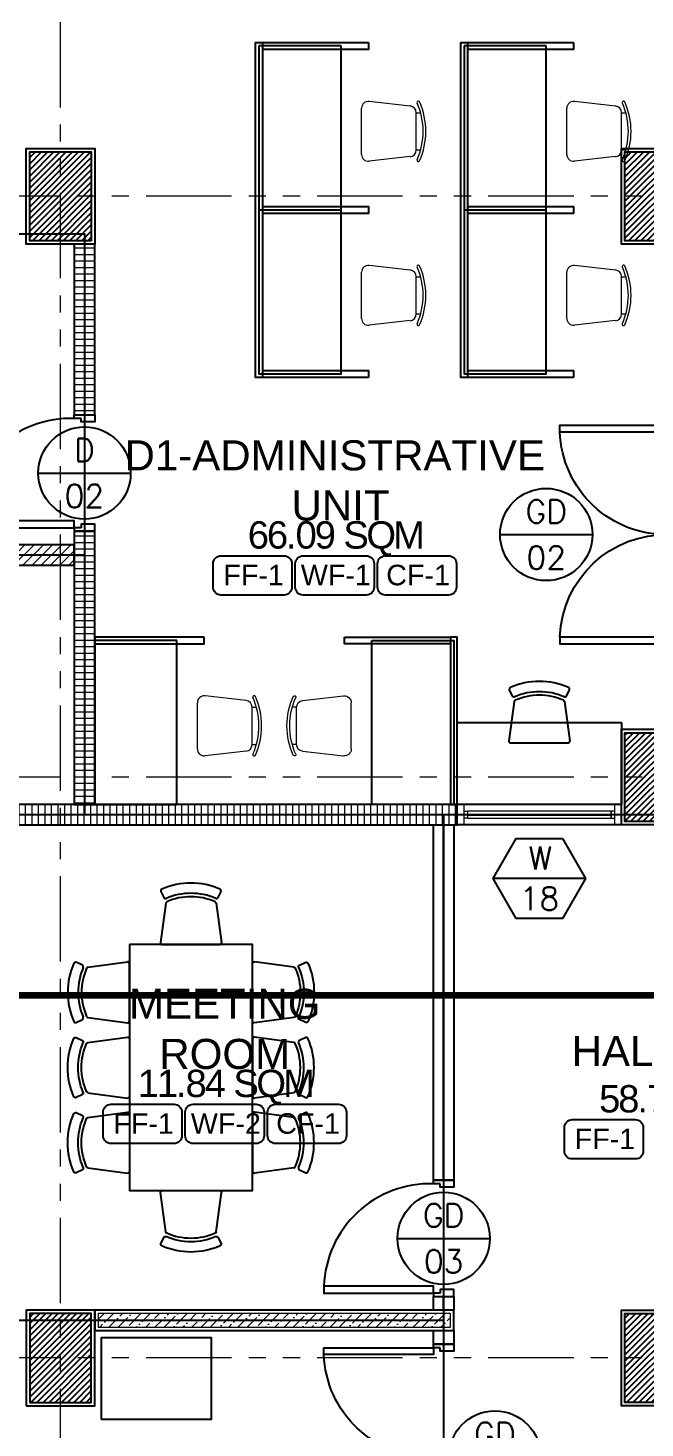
# Model space of a CAD drawing. Header units: metres. Extents: x -12400 to 1, y 0 to 106422.
# Drawn here: x -12158.69 to -12154.18, y 106393.06 to 106403.3 of the extents above; entities that cross this region are included whole.
import ezdxf
from ezdxf.enums import TextEntityAlignment as Align

# ---------------------------------------------------------------- set-up
doc = ezdxf.new("R2010")
doc.units = ezdxf.units.M
doc.header["$PDMODE"] = 35
doc.linetypes.add('CENTER', pattern=[2, 1.25, -0.25, 0.25, -0.25])
doc.linetypes.add('PHANTOM2', pattern=[1.25, 0.625, -0.125, 0.125, -0.125, 0.125, -0.125])
for name, color, linetype, lineweight in [('.3', 6, 'Continuous', 30), ('0.1', 1, 'Continuous', 9), ('0.20', 2, 'Continuous', 20), ('A-DIM-100', 8, 'Continuous', 0), ('DIM 001', 251, 'Continuous', 13), ('FURN 0009', 49, 'Continuous', 9), ('HATCH', 250, 'Continuous', 5), ('W', 140, 'Continuous', 80)]:
    doc.layers.add(name, color=color, linetype=linetype, lineweight=lineweight)
for name, color, linetype in [('1CO-FURNITURE', 1, 'Continuous'), ('AR-WALL', 7, 'Continuous'), ('FIXTURE', 35, 'Continuous'), ('SCH-DOOR', 23, 'Continuous'), ('SCH-FLR', 224, 'Continuous'), ('SCH-WIND', 181, 'Continuous'), ('stone', 15, 'Continuous'), ('txt', 2, 'Continuous'), ('WALL', 7, 'Continuous'), ('WINDOW', 1, 'Continuous')]:
    doc.layers.add(name, color=color, linetype=linetype)
doc.layers.add('GUIDELINES', color=206, linetype='Continuous', plot=False)
doc.styles.add('arial', font='arial.ttf')
doc.styles.add('Arial-Bold', font='arial.ttf')
doc.styles.add('DIMTXT-100', font='arial.ttf')
doc.styles.add('swis721', font='swiss.ttf')
doc.styles.add('T-0.15', font='romans.shx', dxfattribs={"height": 0.15})
doc.dimstyles.new('D-100', dxfattribs={"dimtxt": 0.2, "dimasz": 0.15, "dimexe": 0.1, "dimexo": 0.1, "dimgap": 0.1, "dimtad": 1, "dimdec": 3, "dimzin": 4, "dimdsep": 46, "dimtxsty": 'DIMTXT-100', "dimblk": 'ARCHTICK', "dimcen": 0.2, "dimdle": 0.1, "dimclrd": 8, "dimclre": 8, "dimclrt": 2, "dimadec": 0, "dimazin": 1, "dimtfac": 1, "dimtdec": 3, "dimtofl": 0, "dimtmove": 2, "dimatfit": 3, "dimfxl": 1, "dimarcsym": 0})
doc.dimstyles.new('DIM 200', dxfattribs={"dimtxt": 200, "dimasz": 1, "dimexe": 0, "dimexo": 40, "dimgap": 50, "dimtad": 1, "dimtoh": 1, "dimdec": 0, "dimlfac": 2, "dimtxsty": 'swis721', "dimblk": 'CIR', "dimcen": 0, "dimclrd": 155, "dimclre": 155, "dimclrt": 4, "dimadec": 0, "dimazin": 0, "dimtfac": 1, "dimtdec": 0, "dimtix": 1, "dimtmove": 1, "dimatfit": 3, "dimldrblk": 'CIR', "dimfxl": 0, "dimarcsym": 0})

# ---------------------------------------------------------------- blocks, each defined once
blk = doc.blocks.new('CIR')
at = {"color": 4}
blk.add_circle((0, 0), 50, dxfattribs=at)
blk = doc.blocks.new('D-TAG')
at = {"layer": 'SCH-DOOR'}
blk.add_line((-0.3, 0), (0.3, 0), dxfattribs=at)
blk.add_circle((0, 0), 0.3, dxfattribs=at)
at = {"layer": 'SCH-DOOR', "color": 2, "style": 'T-0.15'}
for tag, p in [('D-TAG', (0, 0.15)), ('D-NO', (0, -0.15))]:
    blk.add_attdef(tag, text='', height=0.15, dxfattribs=at).set_placement(p, align=Align.MIDDLE_CENTER)
blk = doc.blocks.new('_ArchTick')
at = {"color": 0, "linetype": 'ByBlock', "const_width": 0.15}
blk.add_lwpolyline([(-0.5, -0.5), (0.5, 0.5)], dxfattribs=at)
blk = doc.blocks.new('*D131')
at = {"layer": 'DEFPOINTS', "color": 0, "transparency": 16777216}
for p in [(-12162.954, 106393.845), (-12165.104, 106391.845), (-12155.654, 106391.845)]:
    blk.add_point(p, dxfattribs=at)
at = {"layer": 'DIM 001', "color": 8, "lineweight": -2, "transparency": 16777216}
for p, q in [((-12165.104, 106393.945), (-12165.104, 106391.745)), ((-12163.054, 106393.845), (-12165.204, 106393.845)), ((-12155.754, 106391.845), (-12165.204, 106391.845))]:
    blk.add_line(p, q, dxfattribs=at)
at = {"layer": 'DIM 001', "color": 8, "lineweight": -2, "transparency": 16777216, "xscale": 0.15, "yscale": 0.15, "zscale": 0.15}
for p, rotation in [((-12165.104, 106393.845), 90), ((-12165.104, 106391.845), 270)]:
    blk.add_blockref('_ArchTick', p, dxfattribs=dict(at, rotation=rotation))
at = {"layer": 'DIM 001', "color": 2, "transparency": 16777216, "insert": (-12165.307, 106392.845), "char_height": 0.2, "attachment_point": 5, "rotation": 90, "style": 'DIMTXT-100'}
blk.add_mtext('2.000', dxfattribs=at)
blk = doc.blocks.new('*D142')
at = {"layer": 'DEFPOINTS', "color": 0, "transparency": 16777216}
for p in [(-12158.854, 106393.845), (-12155.654, 106391.845), (-12155.654, 106385.32)]:
    blk.add_point(p, dxfattribs=at)
at = {"layer": 'DIM 001', "color": 8, "lineweight": -2, "transparency": 16777216}
for p, q in [((-12158.854, 106393.745), (-12158.854, 106385.22)), ((-12155.654, 106391.745), (-12155.654, 106385.22)), ((-12158.954, 106385.32), (-12155.554, 106385.32))]:
    blk.add_line(p, q, dxfattribs=at)
at = {"layer": 'DIM 001', "color": 8, "lineweight": -2, "transparency": 16777216, "xscale": 0.15, "yscale": 0.15, "zscale": 0.15, "rotation": 180}
blk.add_blockref('_ArchTick', (-12158.854, 106385.32), dxfattribs=at)
at = {"layer": 'DIM 001', "color": 8, "lineweight": -2, "transparency": 16777216, "xscale": 0.15, "yscale": 0.15, "zscale": 0.15}
blk.add_blockref('_ArchTick', (-12155.654, 106385.32), dxfattribs=at)
at = {"layer": 'DIM 001', "color": 2, "transparency": 16777216, "insert": (-12157.254, 106385.522), "char_height": 0.2, "attachment_point": 5, "style": 'DIMTXT-100'}
blk.add_mtext('3.200', dxfattribs=at)
blk = doc.blocks.new('*D155')
at = {"layer": 'DEFPOINTS', "color": 0, "transparency": 16777216}
for p in [(-12152.404, 106403.745), (-12165.104, 106401.795), (-12162.954, 106401.795)]:
    blk.add_point(p, dxfattribs=at)
at = {"layer": 'DIM 001', "color": 8, "lineweight": -2, "transparency": 16777216}
for p, q in [((-12165.104, 106403.845), (-12165.104, 106401.695)), ((-12152.504, 106403.745), (-12165.204, 106403.745)), ((-12163.054, 106401.795), (-12165.204, 106401.795))]:
    blk.add_line(p, q, dxfattribs=at)
at = {"layer": 'DIM 001', "color": 8, "lineweight": -2, "transparency": 16777216, "xscale": 0.15, "yscale": 0.15, "zscale": 0.15}
for p, rotation in [((-12165.104, 106403.745), 90), ((-12165.104, 106401.795), 270)]:
    blk.add_blockref('_ArchTick', p, dxfattribs=dict(at, rotation=rotation))
at = {"layer": 'DIM 001', "color": 2, "transparency": 16777216, "insert": (-12165.307, 106402.77), "char_height": 0.2, "attachment_point": 5, "rotation": 90, "style": 'DIMTXT-100'}
blk.add_mtext('1.950', dxfattribs=at)
blk = doc.blocks.new('new chair')
at = {"layer": 'FURN 0009', "color": 1, "lineweight": 9}
for p, q in [((-136, 400), (-136, 432)), ((136, 400), (136, 432)), ((-185, 356), (-219, 56)), ((136, 400), (-136, 400)), ((185, 356), (219, 56)), ((169, 0), (-169, 0))]:
    blk.add_line(p, q, dxfattribs=at)
for centre, radius, start, end in [((-211, 415), 10, 113.8727, 293.8727), ((0, -61), 531, 66.1273, 113.8727), ((0, -61), 511, 66.1273, 113.8727), ((211, 415), 10, 246.1273, 66.1273), ((-136, 350), 50, 90, 173.6598), ((136, 350), 50, 6.3402, 90), ((-169, 50), 50, 173.6598, 270), ((169, 50), 50, 270, 6.3402)]:
    blk.add_arc(centre, radius, start, end, dxfattribs=at)
blk = doc.blocks.new('A$C5BEE79EC')
at = {"layer": 'FIXTURE', "color": 3}
for points in [[(-0.1, 0.825), (-0.15, 0.825), (-0.15, 0.85), (0, 0.85), (0, 0.8), (-0.1, 0.8), (-0.1, 0.825)], [(-0.1, 0.025), (-0.15, 0.025), (-0.15, 0), (0, 0), (0, 0.05), (-0.1, 0.05), (-0.1, 0.025)]]:
    blk.add_lwpolyline(points, dxfattribs=at)
at = {"layer": 'FIXTURE', "color": 2, "ltscale": 0.3}
blk.add_lwpolyline([(-0.15, 0.025), (-0.15, 0.075), (-0.95, 0.075), (-0.95, 0.025)], close=True, dxfattribs=at)
at = {"layer": 'FIXTURE', "color": 1}
blk.add_arc((-0.175, 0.05), 0.775, 88.1524, 178.1524, dxfattribs=at)
blk = doc.blocks.new('*U101')
at = {"layer": 'HATCH'}
h = blk.add_hatch(dxfattribs=at)
h.set_pattern_fill('ANSI31', color=256, scale=0.015, angle=45)
h.set_pattern_definition([(90, (12092.52419, -106406.416595), (-0.047625, 0), [])])
h.paths.add_polyline_path([(0, 0.15), (0, 0), (1.25, 0), (1.25, 0.15)])
at = {"color": 3}
blk.add_lwpolyline([(1.25, 0), (1.25, 0.15), (0, 0.15), (0, 0)], close=True, dxfattribs=at)
blk = doc.blocks.new('DC')
at = {"layer": '1CO-FURNITURE', "color": 8}
for p, q in [((-0.22, 0.389), (-0.198, 0.343)), ((0.198, 0.343), (0.22, 0.389)), ((-0.184, 0.303), (-0.223, 0.014)), ((0.184, 0.303), (0.223, 0.014)), ((-0.211, 0), (0.211, 0))]:
    blk.add_line(p, q, dxfattribs=at)
for centre, radius, start, end in [((0, -0.081), 0.531, 66.3231, 113.6769), ((-0.208, 0.394), 0.0125, 113.6769, 205.0576), ((-0.187, 0.349), 0.0125, 205.0576, 293.5295), ((-0.171, 0.301), 0.0125, 114.1309, 172.2057), ((0, -0.081), 0.456, 66.4705, 113.5295), ((0, -0.081), 0.431, 65.8691, 114.1309), ((0.171, 0.301), 0.0125, 7.7943, 65.8691), ((0.187, 0.349), 0.0125, 246.4705, 334.9424), ((0.208, 0.394), 0.0125, 334.9424, 66.3231), ((-0.211, 0.013), 0.0125, 172.2057, 270), ((0.211, 0.013), 0.0125, 270, 7.7943)]:
    blk.add_arc(centre, radius, start, end, dxfattribs=at)
blk = doc.blocks.new('*U100')
at = {"layer": 'HATCH'}
h = blk.add_hatch(dxfattribs=at)
h.set_pattern_fill('ANSI31', color=256, scale=0.015)
h.set_pattern_definition([(45, (12092.09919, -106406.066595), (-0.033675960454, 0.033675960454), [])])
h.paths.add_polyline_path([(0, 0.15), (0, 0), (0.825, 0), (0.825, 0.15)])
at = {"color": 3}
blk.add_lwpolyline([(0.825, 0), (0.825, 0.15), (0, 0.15), (0, 0)], close=True, dxfattribs=at)
blk = doc.blocks.new('.8DOUBLEDOOR')
at = {"layer": 'FIXTURE', "color": 2, "ltscale": 0.3}
for points in [[(1589.481, -418.651), (1589.481, -418.701), (1588.681, -418.701), (1588.681, -418.651)], [(1589.481, -420.251), (1589.481, -420.201), (1588.681, -420.201), (1588.681, -420.251)]]:
    blk.add_lwpolyline(points, close=True, dxfattribs=at)
at = {"layer": 'FIXTURE', "color": 3}
for points in [[(1589.531, -418.651), (1589.481, -418.651), (1589.481, -418.626), (1589.631, -418.626), (1589.631, -418.676), (1589.531, -418.676), (1589.531, -418.651)], [(1589.531, -420.251), (1589.481, -420.251), (1589.481, -420.276), (1589.631, -420.276), (1589.631, -420.226), (1589.531, -420.226), (1589.531, -420.251)]]:
    blk.add_lwpolyline(points, dxfattribs=at)
at = {"layer": 'FIXTURE', "color": 1}
for centre, start, end in [((1589.456, -418.676), 181.8476, 271.8476), ((1589.456, -420.226), 88.1524, 178.1524)]:
    blk.add_arc(centre, 0.775, start, end, dxfattribs=at)
blk = doc.blocks.new('*U77')
at = {"color": 1}
blk.add_lwpolyline([(0.1, 0), (0.1, 0.15), (0, 0.15), (0, 0)], close=True, dxfattribs=at)
at = {"color": 3}
blk.add_lwpolyline([(0, 0.075), (0.1, 0.075)], dxfattribs=at)
blk = doc.blocks.new('*U94')
at = {"layer": 'HATCH'}
h = blk.add_hatch(dxfattribs=at)
h.set_pattern_fill('ANSI36', color=256, scale=0.015)
h.set_pattern_definition([(45, (12093.89919, -106406.766595), (0.02525697034, 0.092608891249), [0.1190625, -0.0238125, 0, -0.0238125])])
h.paths.add_polyline_path([(0.025, 0.125), (0.025, 0.025), (2.6, 0.025), (2.6, 0.125)])
at = {"color": 4}
blk.add_lwpolyline([(2.625, 0), (2.625, 0.15), (0, 0.15), (0, 0)], close=True, dxfattribs=at)
at = {"layer": 'HATCH'}
blk.add_lwpolyline([(2.6, 0.025), (2.6, 0.125), (0.025, 0.125), (0.025, 0.025)], close=True, dxfattribs=at)
blk = doc.blocks.new('*U1976')
at = {"layer": 'HATCH'}
h = blk.add_hatch(dxfattribs=at)
h.set_pattern_fill('ANSI31', color=256, scale=0.015, angle=45)
h.set_pattern_definition([(90, (12098.27419, -106406.416595), (-0.047625, 0), [])])
h.paths.add_polyline_path([(-0.087, 0.15), (-0.087, 0), (7, 0), (7, 0.15)])
at = {"color": 3}
blk.add_lwpolyline([(7, 0), (7, 0.15), (0, 0.15), (0, 0)], close=True, dxfattribs=at)
blk = doc.blocks.new('*U86')
at = {"layer": 'HATCH'}
h = blk.add_hatch(dxfattribs=at)
h.set_pattern_fill('ANSI31', color=256, scale=0.015, angle=45)
h.set_pattern_definition([(90, (12093.27419, -106406.416595), (-0.047625, 0), [])])
h.paths.add_polyline_path([(0, 0.15), (0, 0), (2, 0), (2, 0.15)])
at = {"color": 3}
blk.add_lwpolyline([(2, 0), (2, 0.15), (0, 0.15), (0, 0)], close=True, dxfattribs=at)
blk = doc.blocks.new('*U1719')
at = {"color": 1}
blk.add_lwpolyline([(0.1, 0), (0.1, 0.15), (0, 0.15), (0, 0)], close=True, dxfattribs=at)
at = {"color": 3}
blk.add_lwpolyline([(0, 0.075), (0.1, 0.075)], dxfattribs=at)
blk = doc.blocks.new('*U78')
at = {"color": 1}
blk.add_lwpolyline([(2.6, 0), (2.6, 0.15), (0, 0.15), (0, 0)], close=True, dxfattribs=at)
at = {"color": 3}
blk.add_lwpolyline([(0, 0.075), (2.6, 0.075)], dxfattribs=at)
blk = doc.blocks.new('2FCOLUMNS')
h = blk.add_hatch()
h.set_pattern_fill('ANSI31', color=8, scale=0.01)
h.set_pattern_definition([(45, (12128.212968, -106237.570224), (-0.022450640303, 0.022450640303), [])])
h.paths.add_polyline_path([(0.025, 18.025), (0.475, 18.025), (0.475, 18.675), (0.025, 18.675)])
h.paths.add_polyline_path([(4.925, 18.675), (4.925, 18.225), (4.275, 18.225), (4.275, 18.675)])
h.paths.add_polyline_path([(9.175, 18.025), (8.725, 18.025), (8.725, 18.675), (9.175, 18.675)])
h.paths.add_polyline_path([(13.425, 17.525), (13.425, 17.975), (12.775, 17.975), (12.775, 17.525)])
h.paths.add_polyline_path([(17.025, 18.025), (17.475, 18.025), (17.475, 18.675), (17.025, 18.675)])
h.paths.add_polyline_path([(21.275, 18.675), (21.275, 18.225), (21.925, 18.225), (21.925, 18.675)])
h.paths.add_polyline_path([(26.175, 18.025), (25.725, 18.025), (25.725, 18.675), (26.175, 18.675)])
h.paths.add_polyline_path([(26.175, 13.275), (25.725, 13.275), (25.725, 13.925), (26.175, 13.925)])
h.paths.add_polyline_path([(21.375, 13.275), (21.825, 13.275), (21.825, 13.925), (21.375, 13.925)])
h.paths.add_polyline_path([(17.025, 13.275), (17.475, 13.275), (17.475, 13.925), (17.025, 13.925)])
h.paths.add_polyline_path([(12.925, 13.275), (13.325, 13.275), (13.325, 13.675), (12.925, 13.675)])
h.paths.add_polyline_path([(9.175, 13.275), (8.725, 13.275), (8.725, 13.925), (9.175, 13.925)])
h.paths.add_polyline_path([(4.825, 13.275), (4.375, 13.275), (4.375, 13.925), (4.825, 13.925)])
h.paths.add_polyline_path([(0.025, 13.275), (0.475, 13.275), (0.475, 13.925), (0.025, 13.925)])
h.paths.add_polyline_path([(0.025, 9.025), (0.475, 9.025), (0.475, 9.675), (0.025, 9.675)])
h.paths.add_polyline_path([(9.175, 9.025), (8.725, 9.025), (8.725, 9.675), (9.175, 9.675)])
h.paths.add_polyline_path([(17.025, 9.025), (17.475, 9.025), (17.475, 9.675), (17.025, 9.675)])
h.paths.add_polyline_path([(26.175, 9.025), (25.725, 9.025), (25.725, 9.675), (26.175, 9.675)])
h.paths.add_polyline_path([(26.175, 4.775), (25.725, 4.775), (25.725, 5.425), (26.175, 5.425)])
h.paths.add_polyline_path([(21.825, 4.775), (21.375, 4.775), (21.375, 5.425), (21.825, 5.425)])
h.paths.add_polyline_path([(17.025, 4.775), (17.475, 4.775), (17.475, 5.425), (17.025, 5.425)])
h.paths.add_polyline_path([(13.325, 4.775), (12.875, 4.775), (12.875, 5.425), (13.325, 5.425)])
h.paths.add_polyline_path([(9.175, 4.775), (8.725, 4.775), (8.725, 5.425), (9.175, 5.425)])
h.paths.add_polyline_path([(4.375, 4.775), (4.825, 4.775), (4.825, 5.425), (4.375, 5.425)])
h.paths.add_polyline_path([(0.025, 4.775), (0.475, 4.775), (0.475, 5.425), (0.025, 5.425)])
h.paths.add_polyline_path([(0.025, 2.25), (0.475, 2.25), (0.475, 2.9), (0.025, 2.9)])
h.paths.add_polyline_path([(0.025, 0.025), (0.425, 0.025), (0.425, 0.425), (0.025, 0.425)])
h.paths.add_polyline_path([(2.9, 0.025), (2.9, 0.475), (2.25, 0.475), (2.25, 0.025)])
h.paths.add_polyline_path([(4.925, 0.025), (4.925, 0.475), (4.275, 0.475), (4.275, 0.025)])
h.paths.add_polyline_path([(9.175, 0.025), (8.725, 0.025), (8.725, 0.675), (9.175, 0.675)])
h.paths.add_polyline_path([(13.425, 1.025), (13.425, 1.475), (12.775, 1.475), (12.775, 1.025)])
h.paths.add_polyline_path([(17.025, 0.025), (17.475, 0.025), (17.475, 0.675), (17.025, 0.675)])
h.paths.add_polyline_path([(21.275, 0.025), (21.275, 0.475), (21.925, 0.475), (21.925, 0.025)])
h.paths.add_polyline_path([(26.175, 0.025), (25.725, 0.025), (25.725, 0.675), (26.175, 0.675)])
at = {"color": 7}
for points in [[(4.85, 13.25), (4.35, 13.25), (4.35, 13.95), (4.85, 13.95)], [(9.2, 13.25), (8.7, 13.25), (8.7, 13.95), (9.2, 13.95)], [(9.2, 9), (8.7, 9), (8.7, 9.7), (9.2, 9.7)], [(4.35, 4.75), (4.85, 4.75), (4.85, 5.45), (4.35, 5.45)], [(9.2, 4.75), (8.7, 4.75), (8.7, 5.45), (9.2, 5.45)]]:
    blk.add_lwpolyline(points, close=True, dxfattribs=at)
at = {"layer": 'stone', "color": 5}
for points in [[(4.825, 13.275), (4.375, 13.275), (4.375, 13.925), (4.825, 13.925)], [(9.175, 13.275), (8.725, 13.275), (8.725, 13.925), (9.175, 13.925)], [(9.175, 9.025), (8.725, 9.025), (8.725, 9.675), (9.175, 9.675)], [(4.375, 4.775), (4.825, 4.775), (4.825, 5.425), (4.375, 5.425)], [(9.175, 4.775), (8.725, 4.775), (8.725, 5.425), (9.175, 5.425)]]:
    blk.add_lwpolyline(points, close=True, dxfattribs=at)
blk = doc.blocks.new('A$Cecf548ae')
at = {"layer": '.3', "color": 3}
blk.add_lwpolyline([(-0.125, 0.075), (-1.175, 0.075)], dxfattribs=at)
at = {"layer": '0.20'}
for points in [[(-1.25, 0), (-1.2, 0), (-1.2, 0.15), (-1.25, 0.15)], [(-0.05, 0), (-0.1, 0), (-0.1, 0.15), (-0.05, 0.15)], [(-1.175, 0.05), (-1.2, 0.05), (-1.2, 0.1), (-1.175, 0.1)], [(-0.125, 0.05), (-0.1, 0.05), (-0.1, 0.1), (-0.125, 0.1)]]:
    blk.add_lwpolyline(points, close=True, dxfattribs=at)
at = {"layer": '0.20', "color": 8}
blk.add_lwpolyline([(-1.175, 0.05), (-0.125, 0.05), (-0.125, 0.1), (-1.175, 0.1)], close=True, dxfattribs=at)
at = {"layer": 'WINDOW'}
for p, q in [((-0.05, 0.15), (-1.25, 0.15)), ((-0.05, 0), (-1.25, 0))]:
    blk.add_line(p, q, dxfattribs=at)
blk = doc.blocks.new('FP_2F')
at = {"color": 2}
for points in [[(7.85, 13.275), (7.025, 13.275), (7.025, 15.725), (7.85, 15.725)], [(7.85, 15.725), (7.85, 15.675), (7.075, 15.675)], [(7.075, 15.725), (7.075, 13.275)], [(9.35, 13.275), (8.525, 13.275), (8.525, 15.725), (9.35, 15.725)], [(9.35, 15.725), (9.35, 15.675), (8.575, 15.675)], [(8.575, 15.725), (8.575, 13.275)], [(7.075, 14.525), (7.85, 14.525), (7.85, 14.475), (7.075, 14.475)], [(8.575, 14.525), (9.35, 14.525), (9.35, 14.475), (8.575, 14.475)], [(7.075, 13.325), (7.85, 13.325), (7.85, 13.275)], [(8.575, 13.325), (9.35, 13.325), (9.35, 13.275)], [(7.675, 11.375), (8.45, 11.375), (8.45, 11.325), (7.675, 11.325), (7.675, 11.375)]]:
    blk.add_lwpolyline(points, dxfattribs=at)
at = {"color": 1}
for points in [[(7.05, 15.7), (7.05, 13.3), (7.65, 13.3), (7.65, 15.7)], [(7.65, 15.7), (7.05, 15.7)], [(8.55, 15.7), (8.55, 13.3), (9.15, 13.3), (9.15, 15.7)], [(9.15, 15.7), (8.55, 15.7)], [(7.05, 14.5), (7.65, 14.5)], [(8.55, 14.5), (9.15, 14.5)]]:
    blk.add_lwpolyline(points, dxfattribs=at)
at = {"color": 2}
for points in [[(6.65, 11.375), (5.85, 11.375), (5.85, 11.325), (6.65, 11.325)], [(8.45, 11.375), (8.45, 10.15), (8.5, 10.15), (8.5, 11.375)]]:
    blk.add_lwpolyline(points, close=True, dxfattribs=at)
at = {"color": 1}
for points in [[(6.45, 11.35), (5.85, 11.35), (5.85, 10.15), (6.45, 10.15)], [(7.875, 11.35), (8.475, 11.35), (8.475, 10.15), (7.875, 10.15)], [(9.7, 10.75), (9.7, 10.15), (8.5, 10.15), (8.5, 10.75)], [(5.9, 5.65), (5.9, 6.25), (6.7, 6.25), (6.7, 5.65)]]:
    blk.add_lwpolyline(points, close=True, dxfattribs=at)
at = {"layer": '1CO-FURNITURE', "color": 1}
blk.add_lwpolyline([(6.103, 9.125), (6.103, 7.325), (7.003, 7.325), (7.003, 9.125)], close=True, dxfattribs=at)
at = {"layer": 'GUIDELINES'}
blk.add_line((10.125, 10.075), (1.1, 10.075), dxfattribs=at)
for points in [[(1.1, 14.325), (5.775, 14.325), (5.775, 10.075)], [(5.775, 11.975), (1.1, 11.975)], [(8.4, 10.075), (8.4, 4.375), (10.1, 4.375)], [(8.4, 6.375), (1.1, 6.375)]]:
    blk.add_lwpolyline(points, dxfattribs=at)
for name, p in [('2FCOLUMNS', (1, 1)), ('*U100', (4.875, 11.9)), ('DC', (9.1, 10.6)), ('*U1976', (1.5, 10)), ('DC', (6.553, 9.125)), ('*U94', (5.85, 6.3))]:
    blk.add_blockref(name, p)
at = {"lineweight": 0, "zscale": 0.001}
for p, xscale, yscale, rotation in [((7.8, 15.075), 0.001, 0.001, 270), ((9.3, 15.075), 0.001, 0.001, 270), ((7.8, 13.875), 0.001, 0.001, 270), ((9.3, 13.875), 0.001, 0.001, 270), ((6.6, 10.725), 0.001, 0.001, 270), ((7.725, 10.725), -0.001000000000000015, 0.001000000000000015, 90)]:
    blk.add_blockref('new chair', p, dxfattribs=dict(at, xscale=xscale, yscale=yscale, rotation=rotation))
for name, p, rotation in [('*U101', (5.85, 13), 90), ('*U86', (5.85, 10.15), 90), ('DC', (6.103, 8.775), 90), ('DC', (7.003, 8.225), 270), ('DC', (7.003, 7.675), 270)]:
    blk.add_blockref(name, p, dxfattribs=dict(rotation=rotation))
for name, p, xscale, rotation in [('.8DOUBLEDOOR', (-1579.431, -407.326), -1, 180), ('*U78', (8.325, 7.4), -1, 270), ('DC', (7.003, 8.775), -1, 270), ('DC', (6.103, 8.225), -1.000000000000012, 90), ('DC', (6.103, 7.675), -1.000000000000012, 90), ('DC', (6.553, 7.325), -1, 180), ('*U1719', (8.325, 6.45), -1, 270), ('*U77', (8.475, 6.3), -1.000000000000012, 90), ('.8DOUBLEDOOR', (-1581.156, -414.076), -1, 180)]:
    blk.add_blockref(name, p, dxfattribs=dict(xscale=xscale, rotation=rotation))
at = {"layer": 'AR-WALL'}
blk.add_blockref('A$Cecf548ae', (9.75, 10), dxfattribs=at)
at = {"layer": 'WALL'}
for p in [(5.85, 12.15), (8.475, 6.55)]:
    blk.add_blockref('A$C5BEE79EC', p, dxfattribs=at)
at = {"color": 8, "char_height": 0.15, "attachment_point": 5}
for s, insert in [('{\\Fx-hlvm1s|c0;\\W0.9;\\T0.9;9}', (8.006, 15.075)), ('{\\Fx-hlvm1s|c0;\\W0.9;\\T0.9;10}', (9.506, 15.075)), ('{\\Fx-hlvm1s|c0;\\W0.9;\\T0.9;11}', (8.006, 13.875)), ('{\\Fx-hlvm1s|c0;\\W0.9;\\T0.9;12}', (9.506, 13.875)), ('{\\Fx-hlvm1s|c0;\\W0.9;\\T0.9;13}', (6.806, 10.725)), ('{\\Fx-hlvm1s|c0;\\W0.9;\\T0.9;14}', (7.519, 10.725))]:
    blk.add_mtext_dynamic_manual_height_columns(s, width=5150.82822, gutter_width=1, heights=[0], dxfattribs=dict(at, insert=insert))
at = {"layer": '0.1', "color": 2, "char_height": 0.12, "attachment_point": 5}
for s, insert in [('{\\Fx-hlvm1s|c0;\\W0.9;\\T0.9;\\C3;RECEIVING DESK}', (9.1, 10.45)), ('{\\Fx-hlvm1s|c0;\\W0.9;\\T0.9;\\C3;XEROX}', (6.3, 5.95))]:
    blk.add_mtext_dynamic_manual_height_columns(s, width=5150.82822, gutter_width=1, heights=[0], dxfattribs=dict(at, insert=insert))
blk = doc.blocks.new('W-TAG')
at = {"layer": 'SCH-WIND'}
blk.add_line((-0.3, 0), (0.3, 0), dxfattribs=at)
blk.add_lwpolyline([(-0.15, 0.2598), (-0.3, 0), (-0.15, -0.2598), (0.15, -0.2598), (0.3, 0), (0.15, 0.2598)], close=True, dxfattribs=at)
at = {"layer": 'SCH-WIND', "color": 2, "style": 'T-0.15'}
for tag, p in [('W-TAG', (-0.0059, 0.1346)), ('W-NO', (0, -0.1299))]:
    blk.add_attdef(tag, text='', height=0.15, dxfattribs=at).set_placement(p, align=Align.MIDDLE_CENTER)
blk = doc.blocks.new('GRID1')
at = {"color": 6, "linetype": 'PHANTOM2'}
for points in [[(-12155.754, 106384.77), (-12155.754, 106412.57)], [(-12130.754, 106402.87), (-12163.754, 106402.87)], [(-12130.754, 106398.62), (-12163.754, 106398.62)], [(-12130.754, 106394.37), (-12163.754, 106394.37)]]:
    blk.add_leader(points, dimstyle='DIM 200', override={"dimasz": 0.002, "dimgap": 60, "dimtad": 0}, dxfattribs=at)

msp = doc.modelspace()

# ---------------------------------------------------------------- linework, layer by layer
at = {"layer": 'SCH-FLR', "color": 1}
for points in [[(-12156.82096, 106399.15186), (-12157.28176, 106399.15186, -0.41421356), (-12157.33936, 106399.20946), (-12157.33936, 106399.38226, -0.41421356), (-12157.28176, 106399.43986), (-12156.82096, 106399.43986, -0.41421356), (-12156.76336, 106399.38226), (-12156.76336, 106399.20946, -0.41421356)], [(-12156.21996, 106399.15186), (-12156.68076, 106399.15186, -0.41421356), (-12156.73836, 106399.20946), (-12156.73836, 106399.38226, -0.41421356), (-12156.68076, 106399.43986), (-12156.21996, 106399.43986, -0.41421356), (-12156.16236, 106399.38226), (-12156.16236, 106399.20946, -0.41421356)], [(-12155.61896, 106399.15186), (-12156.07976, 106399.15186, -0.41421356), (-12156.13736, 106399.20946), (-12156.13736, 106399.38226, -0.41421356), (-12156.07976, 106399.43986), (-12155.61896, 106399.43986, -0.41421356), (-12155.56136, 106399.38226), (-12155.56136, 106399.20946, -0.41421356)], [(-12157.62502, 106395.13872), (-12158.08582, 106395.13872, -0.41421356), (-12158.14342, 106395.19632), (-12158.14342, 106395.36912, -0.41421356), (-12158.08582, 106395.42672), (-12157.62502, 106395.42672, -0.41421356), (-12157.56742, 106395.36912), (-12157.56742, 106395.19632, -0.41421356)], [(-12157.02402, 106395.13872), (-12157.48482, 106395.13872, -0.41421356), (-12157.54242, 106395.19632), (-12157.54242, 106395.36912, -0.41421356), (-12157.48482, 106395.42672), (-12157.02402, 106395.42672, -0.41421356), (-12156.96642, 106395.36912), (-12156.96642, 106395.19632, -0.41421356)], [(-12156.42302, 106395.13872), (-12156.88382, 106395.13872, -0.41421356), (-12156.94142, 106395.19632), (-12156.94142, 106395.36912, -0.41421356), (-12156.88382, 106395.42672), (-12156.42302, 106395.42672, -0.41421356), (-12156.36542, 106395.36912), (-12156.36542, 106395.19632, -0.41421356)], [(-12154.2531, 106395.02607), (-12154.7139, 106395.02607, -0.41421356), (-12154.7715, 106395.08367), (-12154.7715, 106395.25647, -0.41421356), (-12154.7139, 106395.31407), (-12154.2531, 106395.31407, -0.41421356), (-12154.1955, 106395.25647), (-12154.1955, 106395.08367, -0.41421356)]]:
    msp.add_lwpolyline(points, format="xyb", close=True, dxfattribs=at)
at = {"layer": 'W', "linetype": 'CENTER', "ltscale": 1.2, "const_width": 0.05}
msp.add_lwpolyline([(-12167.35442, 106396.22355), (-12098.61297, 106396.22355), (-12098.61297, 106396.22355), (-12098.77291, 106396.22355)], dxfattribs=at)

# ---------------------------------------------------------------- block references
msp.add_blockref('FP_2F', (-12164.05442, 106387.47022))
at = {"layer": 'A-DIM-100'}
msp.add_blockref('GRID1', (-2.7, -0.8), dxfattribs=at)
at = {"layer": 'SCH-WIND', "xscale": 1.125, "yscale": 1.125, "zscale": 1.125}
for p, values in [((-12158.27942, 106400.04522), {'D-NO': '02', 'D-TAG': 'D'}), ((-12154.90442, 106399.59522), {'D-NO': '02', 'D-TAG': 'GD'}), ((-12155.65442, 106394.44522), {'D-NO': '03', 'D-TAG': 'GD'}), ((-12155.27942, 106392.84522), {'D-NO': '02', 'D-TAG': 'GD'})]:
    msp.add_blockref('D-TAG', p, dxfattribs=at).add_auto_attribs(values)
at = {"layer": 'SCH-WIND', "color": 2}
ref = msp.add_blockref('W-TAG', (-12154.95442, 106397.07794), dxfattribs=dict(at, xscale=-1.125000000042443, yscale=1.125000000042443, zscale=1.125000000042443))
ref.add_attrib('W-NO', '18', dxfattribs={"color": 2, "height": 0.16875, "style": 'T-0.15'}).set_placement((-12154.95442, 106396.9318), align=Align.MIDDLE_CENTER)
ref.add_attrib('W-TAG', 'W', dxfattribs={"color": 2, "height": 0.16875, "style": 'T-0.15'}).set_placement((-12154.94782, 106397.22937), align=Align.MIDDLE_CENTER)

# ---------------------------------------------------------------- texts
at = {"linetype": 'Continuous', "attachment_point": 5, "style": 'arial'}
for s, insert, char_height in [('\\pxse0.75,t28;{\\C4;D1-ADMINISTRATIVE\\P UNIT}', (-12156.45036, 106399.98986), 0.22), ('\\pxse0.75,t28;{\\T0.9;\\C3;66.09 SQM}', (-12156.45036, 106399.56486), 0.2), ('\\pxse0.75,t28;{\\C4;MEETING \\PROOM}', (-12157.25442, 106395.97672), 0.22), ('{\\C4;HALLWAYS}', (-12153.8825, 106395.81407), 0.22), ('\\pxse0.75,t28;{\\T0.9;\\C3;11.84 SQM}', (-12157.25442, 106395.55172), 0.2), ('\\pxse0.75,t28;{\\T0.9;\\C3;58.77 SQM}', (-12153.8825, 106395.43907), 0.2)]:
    msp.add_mtext_dynamic_manual_height_columns(s, width=6.0841948, gutter_width=0.001, heights=[0], dxfattribs=dict(at, insert=insert, char_height=char_height))
at = {"layer": 'txt', "color": 6, "linetype": 'Continuous', "char_height": 0.15, "width": 0.4656548, "attachment_point": 2, "style": 'Arial-Bold'}
for s, insert in [('{\\C2;FF-1}', (-12157.04324, 106399.37397)), ('{\\C2;WF-1}', (-12156.44224, 106399.37397)), ('{\\C2;CF-1}', (-12155.84124, 106399.37397)), ('{\\C2;FF-1}', (-12157.84729, 106395.36084)), ('{\\C2;WF-2}', (-12157.24629, 106395.36084)), ('{\\C2;CF-1}', (-12156.64529, 106395.36084)), ('{\\C2;FF-1}', (-12154.47537, 106395.24819))]:
    msp.add_mtext(s, dxfattribs=dict(at, insert=insert))

# ---------------------------------------------------------------- dimensions: what is measured, and where the dimension line sits
at = {"layer": 'DIM 001'}
for base, p1, p2, picture, middle in [((-12165.10442, 106401.79522), (-12152.40442, 106403.74522), (-12162.95442, 106401.79522), '*D155', (-12165.30653, 106402.77022)), ((-12165.10442, 106391.84522), (-12162.95442, 106393.84522), (-12155.65442, 106391.84522), '*D131', (-12165.30653, 106392.84522))]:
    dim = msp.add_linear_dim(base=base, p1=p1, p2=p2, angle=90, dimstyle='D-100', dxfattribs=at)
    dim.commit()
    dim.dimension.update_dxf_attribs({"geometry": picture, "text_midpoint": middle})
dim = msp.add_linear_dim(base=(-12155.65442, 106385.32022), p1=(-12158.85442, 106393.84522), p2=(-12155.65442, 106391.84522), dimstyle='D-100', dxfattribs=at)
dim.commit()
dim.dimension.update_dxf_attribs({"geometry": '*D142', "text_midpoint": (-12157.25442, 106385.52241)})

doc.saveas('drawing.dxf')
